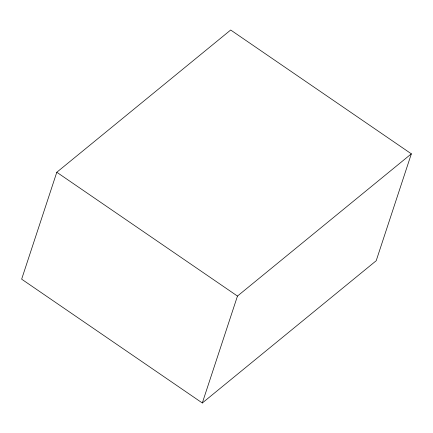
<?xml version="1.0" encoding="UTF-8"?>
<svg xmlns="http://www.w3.org/2000/svg" width="433" height="433" viewBox="0 0 433 433"><rect width="100%" height="100%" fill="white"/><g stroke="black" fill="none" stroke-linecap="round" stroke-linejoin="round"><path stroke-width="0.65" d="M56.799 172.258L21.65 279.171L202.314 402.982L376.201 260.742L411.35 153.829L230.686 30.018L56.799 172.258L237.468 296.069L411.35 153.829M202.314 402.982L237.468 296.069"/></g></svg>
